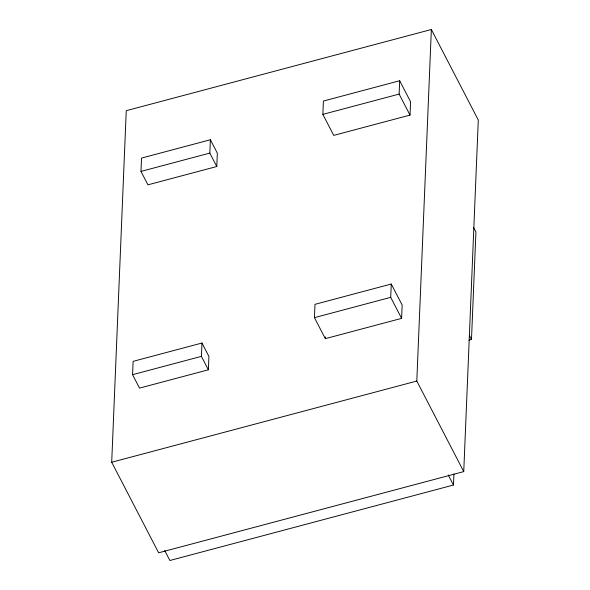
<?xml version="1.0" encoding="UTF-8"?>
<svg xmlns="http://www.w3.org/2000/svg" width="590" height="590" viewBox="0 0 590 590"><rect width="100%" height="100%" fill="white"/><g stroke="black" fill="none" stroke-linecap="round" stroke-linejoin="round"><path stroke-width="0.89" d="M111.702 462.243L126.253 110.691L431.356 29.5L478.298 120.058L463.747 471.609L158.644 552.8L111.702 462.243L416.805 381.051L431.356 29.5M132.566 374.68L133.119 361.353L201.964 343.033L208.926 356.456L208.373 369.79L139.528 388.109L132.566 374.68L201.411 356.36L201.964 343.033M140.981 171.41L141.534 158.076L210.379 139.756L217.334 153.186L216.788 166.513L147.942 184.832L140.981 171.41L209.826 153.09L210.379 139.756M314.433 317.649L314.986 304.322L391.266 284.026L402.159 305.037L401.606 318.364L325.326 338.667L314.433 317.649L390.713 297.353L391.266 284.026M322.848 114.379L323.401 101.045L399.681 80.749L410.566 101.76L410.021 115.094L333.741 135.39L322.848 114.379L399.128 94.083L399.681 80.749M325.326 338.667L325.4 336.89M164.676 550.47L169.876 560.5L453.467 485.032L453.924 473.991M468.858 340.187L471.484 339.486L475.931 232.032L473.534 227.401M399.128 94.083L410.021 115.094M469.485 335.629L471.484 339.486M390.713 297.353L401.606 318.364M416.805 381.051L463.747 471.609M448.267 475.002L453.467 485.032M209.826 153.09L216.788 166.513M201.411 356.36L208.373 369.79"/></g></svg>
